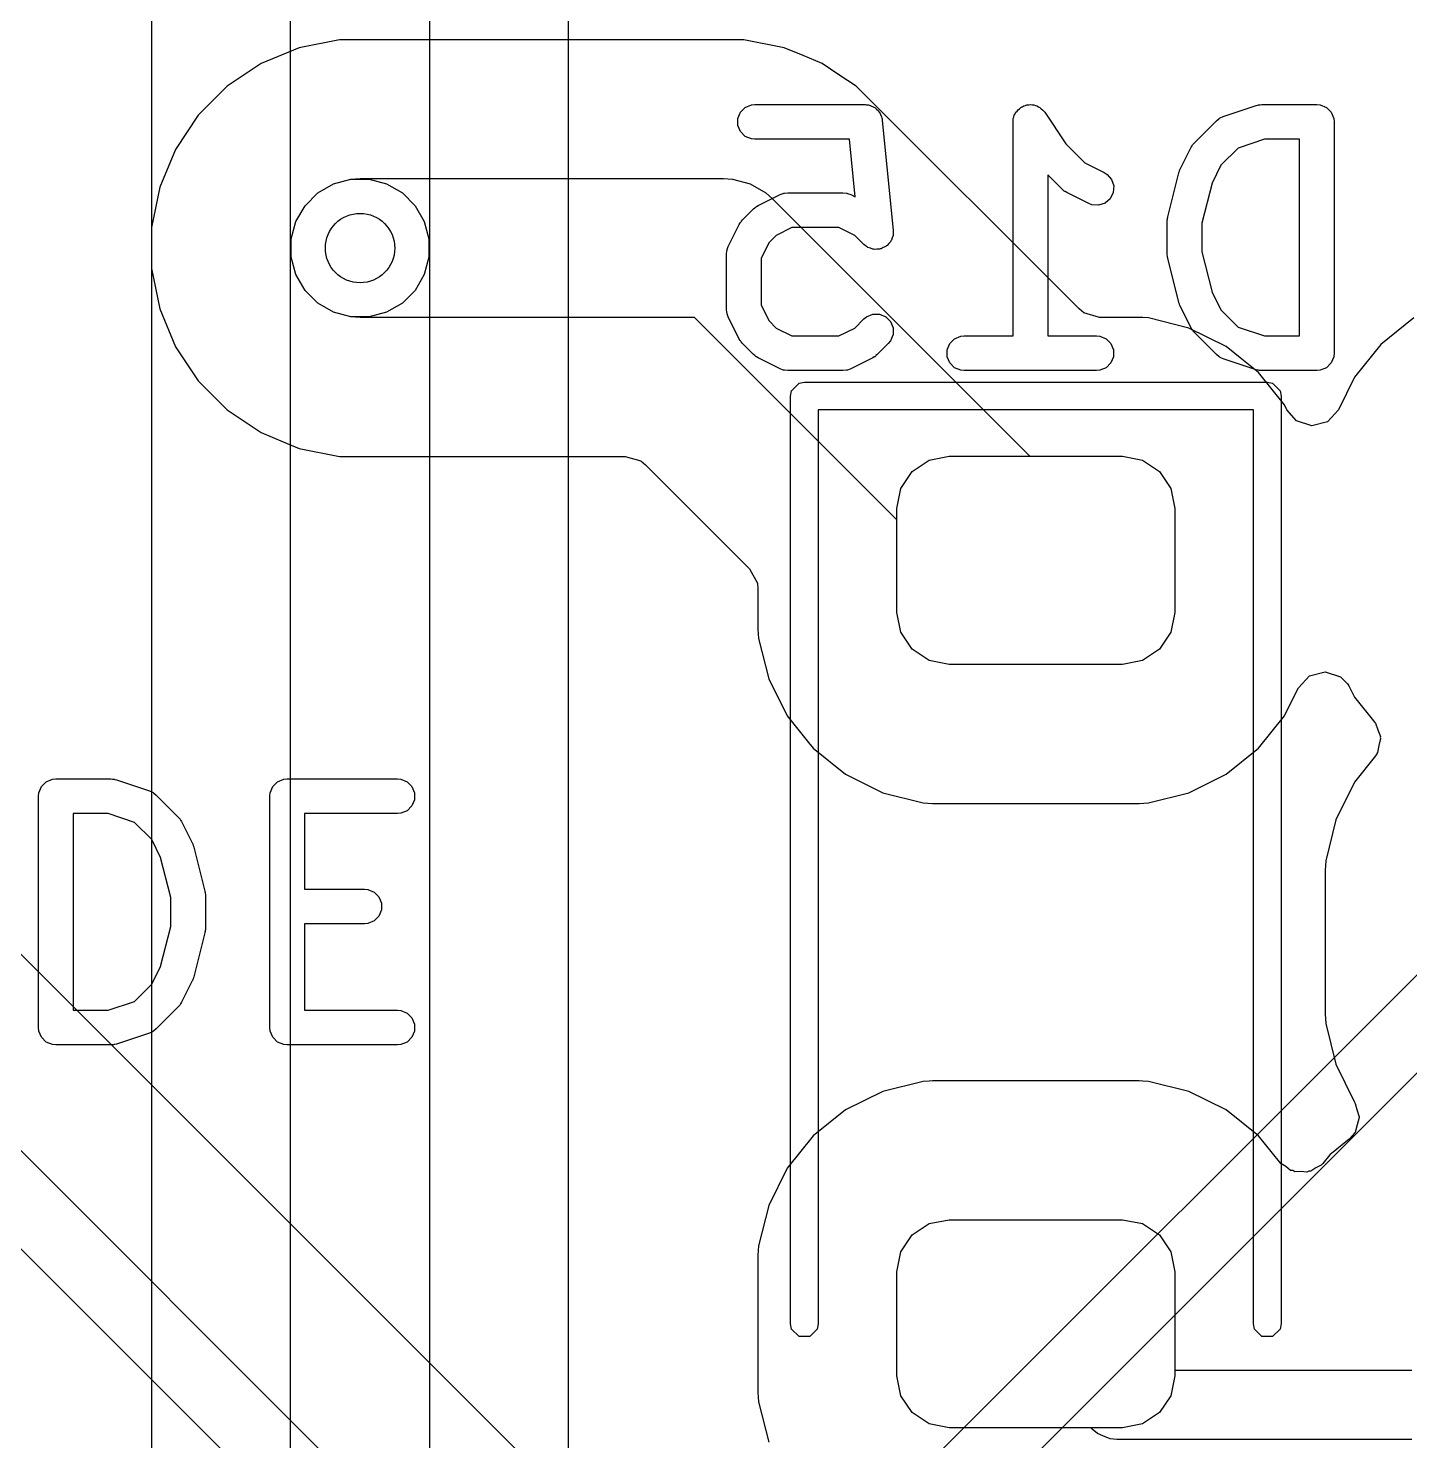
# Model space of a CAD drawing. Header units: inches. Extents: x 1.3 to 5.24, y -7.03 to -1.12.
# Drawn here: x 3.0176 to 3.2526, y -2.7227 to -2.4823 of the extents above; entities that cross this region are included whole.
import ezdxf

# ---------------------------------------------------------------- set-up
doc = ezdxf.new("R2010")
doc.units = ezdxf.units.IN
doc.header["$MEASUREMENT"] = 0
for name, color, linetype, true_color in [('B.Cu', 153, 'CONTINUOUS', 0x4d7fc4), ('B.Mask', 4, 'CONTINUOUS', 0x02ffee), ('B.Paste', 132, 'CONTINUOUS', 0x00c2c2), ('B.Silkscreen', 31, 'CONTINUOUS', 0xe8b2a7), ('F.Cu', 13, 'CONTINUOUS', 0xc83434), ('F.Silkscreen', 41, 'CONTINUOUS', 0xf2eda1), ('In1.Cu', 91, 'CONTINUOUS', 0x7fc87f), ('In2.Cu', 33, 'CONTINUOUS', 0xce7d2c)]:
    doc.layers.add(name, color=color, linetype=linetype, true_color=true_color)

msp = doc.modelspace()

# ---------------------------------------------------------------- linework, layer by layer
at = {"layer": 'B.Cu', "linetype": 'CONTINUOUS'}
for p, q in [((3.06367, -2.48559), (3.05722, -2.48827)), ((3.07052, -2.48423), (3.06367, -2.48559)), ((3.06367, -2.48559), (3.06367, -2.48559)), ((3.13932, -2.48423), (3.07052, -2.48423)), ((3.07052, -2.48423), (3.07052, -2.48423)), ((3.14617, -2.48559), (3.13932, -2.48423)), ((3.13932, -2.48423), (3.13932, -2.48423)), ((3.13932, -2.48423), (3.13932, -2.48423)), ((3.14939, -2.48693), (3.14617, -2.48559)), ((3.14617, -2.48559), (3.14617, -2.48559)), ((3.15262, -2.48827), (3.14939, -2.48693)), ((3.14939, -2.48693), (3.14939, -2.48693)), ((3.05722, -2.48827), (3.05142, -2.49215)), ((3.05722, -2.48827), (3.05722, -2.48827)), ((3.15548, -2.49018), (3.15262, -2.48827)), ((3.15262, -2.48827), (3.15262, -2.48827)), ((3.15843, -2.49215), (3.15548, -2.49018)), ((3.05142, -2.49215), (3.04648, -2.49709)), ((3.05142, -2.49215), (3.05142, -2.49215)), ((3.19633, -2.53005), (3.15843, -2.49215)), ((3.15843, -2.49215), (3.15843, -2.49215)), ((3.04648, -2.49709), (3.0426, -2.50289)), ((3.04648, -2.49709), (3.04648, -2.49709)), ((3.0426, -2.50289), (3.03993, -2.50934)), ((3.0426, -2.50289), (3.0426, -2.50289)), ((3.03993, -2.50934), (3.03856, -2.51619)), ((3.03993, -2.50934), (3.03993, -2.50934)), ((3.06683, -2.51031), (3.0695, -2.50877)), ((3.0695, -2.50877), (3.07247, -2.50798)), ((3.07247, -2.50798), (3.07402, -2.50787)), ((3.07402, -2.50787), (3.13583, -2.50787)), ((3.13583, -2.50787), (3.13737, -2.50798)), ((3.13737, -2.50798), (3.14035, -2.50877)), ((3.14035, -2.50877), (3.14302, -2.51031)), ((3.06465, -2.51249), (3.06683, -2.51031)), ((3.14302, -2.51031), (3.14418, -2.51133)), ((3.14418, -2.51133), (3.18796, -2.55512)), ((3.0631, -2.51517), (3.06465, -2.51249)), ((3.03856, -2.51619), (3.03856, -2.52318)), ((3.06231, -2.51814), (3.0631, -2.51517)), ((3.06231, -2.52123), (3.06231, -2.51814)), ((3.0631, -2.5242), (3.06231, -2.52123)), ((3.03856, -2.52318), (3.03993, -2.53003)), ((3.06465, -2.52688), (3.0631, -2.5242)), ((3.06683, -2.52906), (3.06465, -2.52688)), ((3.03993, -2.53003), (3.03993, -2.53003)), ((3.03993, -2.53003), (3.0426, -2.53648)), ((3.0695, -2.5306), (3.06683, -2.52906)), ((3.07247, -2.53139), (3.0695, -2.5306)), ((3.19714, -2.5307), (3.19633, -2.53005)), ((3.19978, -2.53148), (3.19714, -2.5307)), ((3.07402, -2.5315), (3.07247, -2.53139)), ((3.13093, -2.5315), (3.07402, -2.5315)), ((3.16535, -2.56592), (3.13093, -2.5315)), ((3.20657, -2.53148), (3.19978, -2.53148)), ((3.2072, -2.53152), (3.20657, -2.53148)), ((3.20657, -2.53148), (3.20657, -2.53148)), ((3.20815, -2.53158), (3.2072, -2.53152)), ((3.21501, -2.53329), (3.20815, -2.53158)), ((3.20815, -2.53158), (3.20815, -2.53158)), ((3.22135, -2.53643), (3.21501, -2.53329)), ((3.25329, -2.53158), (3.24769, -2.53608)), ((3.24769, -2.53608), (3.2432, -2.54167)), ((3.24769, -2.53608), (3.24769, -2.53608)), ((3.0426, -2.53648), (3.0426, -2.53648)), ((3.0426, -2.53648), (3.04648, -2.54228)), ((3.22401, -2.53858), (3.22135, -2.53643)), ((3.22686, -2.54086), (3.22401, -2.53858)), ((3.23129, -2.54637), (3.22686, -2.54086)), ((3.04648, -2.54228), (3.04648, -2.54228)), ((3.04648, -2.54228), (3.05142, -2.54722)), ((3.2432, -2.54167), (3.24045, -2.54721)), ((3.05142, -2.54722), (3.05142, -2.54722)), ((3.05142, -2.54722), (3.05722, -2.5511)), ((3.2317, -2.54721), (3.23129, -2.54637)), ((3.23331, -2.54907), (3.2317, -2.54721)), ((3.24045, -2.54721), (3.23858, -2.54923)), ((3.23592, -2.54992), (3.23331, -2.54907)), ((3.23858, -2.54923), (3.23592, -2.54992)), ((3.05722, -2.5511), (3.05722, -2.5511)), ((3.05722, -2.5511), (3.06093, -2.55264)), ((3.06093, -2.55264), (3.06367, -2.55378)), ((3.06367, -2.55378), (3.06367, -2.55378)), ((3.06367, -2.55378), (3.06367, -2.55378)), ((3.06367, -2.55378), (3.07052, -2.55514)), ((3.07052, -2.55514), (3.07052, -2.55514)), ((3.07052, -2.55514), (3.07052, -2.55514)), ((3.07052, -2.55514), (3.11912, -2.55514)), ((3.11912, -2.55514), (3.12176, -2.55591)), ((3.18796, -2.55512), (3.20374, -2.55512)), ((3.20374, -2.55512), (3.20713, -2.55579)), ((3.12176, -2.55591), (3.12257, -2.55657)), ((3.12257, -2.55657), (3.14028, -2.57428)), ((3.20713, -2.55579), (3.21, -2.55771)), ((3.21, -2.55771), (3.21192, -2.56059)), ((3.21192, -2.56059), (3.2126, -2.56398)), ((3.2126, -2.56398), (3.2126, -2.58169)), ((3.16535, -2.58169), (3.16535, -2.56592)), ((3.14028, -2.57428), (3.1416, -2.57669)), ((3.1416, -2.57669), (3.14171, -2.57773)), ((3.14171, -2.57773), (3.14171, -2.58452)), ((3.16603, -2.58508), (3.16535, -2.58169)), ((3.2126, -2.58169), (3.21192, -2.58508)), ((3.14171, -2.58452), (3.14182, -2.58611)), ((3.14182, -2.58611), (3.14353, -2.59297)), ((3.16795, -2.58796), (3.16603, -2.58508)), ((3.21192, -2.58508), (3.21, -2.58796)), ((3.17082, -2.58988), (3.16795, -2.58796)), ((3.21, -2.58796), (3.20713, -2.58988)), ((3.17421, -2.59055), (3.17082, -2.58988)), ((3.20374, -2.59055), (3.17421, -2.59055)), ((3.20713, -2.58988), (3.20374, -2.59055)), ((3.14353, -2.59297), (3.14667, -2.5993)), ((3.23366, -2.59452), (3.23552, -2.5925)), ((3.23552, -2.5925), (3.23819, -2.59181)), ((3.23819, -2.59181), (3.2408, -2.59267)), ((3.2408, -2.59267), (3.24202, -2.59387)), ((3.23221, -2.59743), (3.23366, -2.59452)), ((3.24202, -2.59387), (3.24223, -2.59418)), ((3.24223, -2.59418), (3.2432, -2.59612)), ((3.2432, -2.59612), (3.24664, -2.6004)), ((3.23129, -2.5993), (3.23221, -2.59743)), ((3.14667, -2.5993), (3.15032, -2.60385)), ((3.22686, -2.60481), (3.23129, -2.5993)), ((3.24664, -2.6004), (3.24673, -2.60053)), ((3.24673, -2.60053), (3.24713, -2.60169)), ((3.24713, -2.60169), (3.2476, -2.60283)), ((3.24762, -2.60313), (3.24733, -2.60432)), ((3.2476, -2.60283), (3.24757, -2.60298)), ((3.24757, -2.60298), (3.24762, -2.60313)), ((3.15032, -2.60385), (3.1511, -2.60481)), ((3.1511, -2.60481), (3.15661, -2.60924)), ((3.22135, -2.60924), (3.22686, -2.60481)), ((3.24696, -2.6058), (3.2469, -2.60586)), ((3.24698, -2.60573), (3.24696, -2.6058)), ((3.24711, -2.60554), (3.24698, -2.60573)), ((3.24733, -2.60432), (3.24711, -2.60554)), ((3.14073, -2.7643), (2.98373, -2.6073)), ((3.24655, -2.60641), (3.2432, -2.61057)), ((3.2469, -2.60586), (3.24655, -2.60641)), ((3.15661, -2.60924), (3.16294, -2.61238)), ((3.21501, -2.61238), (3.22135, -2.60924)), ((3.2432, -2.61057), (3.24001, -2.617)), ((3.2432, -2.61057), (3.2432, -2.61057)), ((3.16294, -2.61238), (3.1698, -2.61409)), ((3.20815, -2.61409), (3.21501, -2.61238)), ((3.1698, -2.61409), (3.17139, -2.61419)), ((3.17139, -2.61419), (3.17139, -2.61419)), ((3.17139, -2.61419), (3.20657, -2.61419)), ((3.20657, -2.61419), (3.20815, -2.61409)), ((3.20657, -2.61419), (3.20657, -2.61419)), ((2.95866, -2.61566), (3.13237, -2.78937)), ((3.24001, -2.617), (3.23828, -2.62396)), ((3.24001, -2.617), (3.24001, -2.617)), ((3.12575, -2.79945), (2.94858, -2.62229)), ((3.23828, -2.62396), (3.23817, -2.62558)), ((3.23817, -2.62558), (3.23817, -2.65001)), ((3.23817, -2.65001), (3.23817, -2.65001)), ((3.23817, -2.65001), (3.23828, -2.65163)), ((3.23828, -2.65163), (3.23828, -2.65163)), ((3.23828, -2.65163), (3.24001, -2.65859)), ((3.24001, -2.65859), (3.24001, -2.65859)), ((3.24001, -2.65859), (3.2432, -2.66502)), ((3.16294, -2.66321), (3.15661, -2.66635)), ((3.1698, -2.66151), (3.16294, -2.66321)), ((3.17081, -2.66144), (3.1698, -2.66151)), ((3.17139, -2.6614), (3.17081, -2.66144)), ((3.20657, -2.6614), (3.17139, -2.6614)), ((3.20715, -2.66144), (3.20657, -2.6614)), ((3.20815, -2.66151), (3.20715, -2.66144)), ((3.21501, -2.66321), (3.20815, -2.66151)), ((3.20815, -2.66151), (3.20815, -2.66151)), ((3.22135, -2.66635), (3.21501, -2.66321)), ((3.2432, -2.66502), (3.24321, -2.66503)), ((3.24321, -2.66503), (3.24321, -2.66504)), ((3.24321, -2.66504), (3.24332, -2.66526)), ((3.24332, -2.66526), (3.24328, -2.66528)), ((3.24328, -2.66528), (3.24357, -2.66628)), ((3.15661, -2.66635), (3.1511, -2.67078)), ((3.22686, -2.67078), (3.22135, -2.66635)), ((3.24357, -2.66628), (3.24397, -2.66752)), ((3.24398, -2.66767), (3.24361, -2.66892)), ((3.24397, -2.66752), (3.24395, -2.6676)), ((3.24395, -2.6676), (3.24398, -2.66767)), ((3.24319, -2.67031), (3.2424, -2.67125)), ((3.24321, -2.67025), (3.24319, -2.67031)), ((3.24328, -2.67018), (3.24321, -2.67025)), ((3.24361, -2.66892), (3.24328, -2.67018)), ((3.1511, -2.67078), (3.14667, -2.67629)), ((3.1511, -2.67078), (3.1511, -2.67078)), ((3.23041, -2.67521), (3.22686, -2.67078)), ((3.22686, -2.67078), (3.22686, -2.67078)), ((3.24228, -2.67136), (3.23898, -2.67402)), ((3.2424, -2.67125), (3.24228, -2.67136)), ((3.23065, -2.67548), (3.23041, -2.67521)), ((3.23153, -2.676), (3.23065, -2.67548)), ((3.23779, -2.67549), (3.23752, -2.67574)), ((3.23898, -2.67402), (3.23779, -2.67549)), ((3.14667, -2.67629), (3.14353, -2.68262)), ((3.23232, -2.67665), (3.23153, -2.676)), ((3.2327, -2.67669), (3.23232, -2.67665)), ((3.23302, -2.67688), (3.2327, -2.67669)), ((3.23404, -2.67684), (3.23302, -2.67688)), ((3.23506, -2.67696), (3.23404, -2.67684)), ((3.23539, -2.67679), (3.23506, -2.67696)), ((3.23577, -2.67678), (3.23539, -2.67679)), ((3.23661, -2.67619), (3.23577, -2.67678)), ((3.23752, -2.67574), (3.23661, -2.67619)), ((3.14353, -2.68262), (3.14182, -2.68948)), ((3.17082, -2.68571), (3.17421, -2.68504)), ((3.17421, -2.68504), (3.20374, -2.68504)), ((3.20374, -2.68504), (3.20713, -2.68571)), ((3.16795, -2.68763), (3.17082, -2.68571)), ((3.20713, -2.68571), (3.21, -2.68763)), ((3.14182, -2.68948), (3.14171, -2.69107)), ((3.16603, -2.69051), (3.16795, -2.68763)), ((3.21, -2.68763), (3.21192, -2.69051)), ((3.14171, -2.69107), (3.14171, -2.71444)), ((3.16535, -2.6939), (3.16603, -2.69051)), ((3.21192, -2.69051), (3.2126, -2.6939)), ((3.16535, -2.71161), (3.16535, -2.6939)), ((3.2126, -2.6939), (3.2126, -2.71063)), ((3.2126, -2.71063), (3.25295, -2.71063)), ((3.16603, -2.715), (3.16535, -2.71161)), ((3.14171, -2.71444), (3.14182, -2.71603)), ((3.14182, -2.71603), (3.14353, -2.72289)), ((3.16795, -2.71788), (3.16603, -2.715)), ((3.17082, -2.7198), (3.16795, -2.71788)), ((3.17421, -2.72047), (3.17082, -2.7198)), ((3.19834, -2.72047), (3.17421, -2.72047)), ((3.19858, -2.72071), (3.19834, -2.72047)), ((3.19948, -2.72145), (3.19858, -2.72071)), ((3.20039, -2.72183), (3.19948, -2.72145)), ((3.2016, -2.72233), (3.20039, -2.72183)), ((3.20276, -2.72244), (3.2016, -2.72233)), ((3.25295, -2.72244), (3.20276, -2.72244))]:
    msp.add_line(p, q, dxfattribs=at)
at = {"layer": 'B.Cu'}
msp.add_circle((3.07402, -2.51969), 0.00591, dxfattribs=at)
at = {"layer": 'B.Mask', "linetype": 'CONTINUOUS'}
for p, q in [((3.17082, -2.55579), (3.17421, -2.55512)), ((3.17421, -2.55512), (3.20374, -2.55512)), ((3.20374, -2.55512), (3.20713, -2.55579)), ((3.16603, -2.56059), (3.16795, -2.55771)), ((3.16795, -2.55771), (3.17082, -2.55579)), ((3.20713, -2.55579), (3.21, -2.55771)), ((3.21, -2.55771), (3.21192, -2.56059)), ((3.16535, -2.56398), (3.16603, -2.56059)), ((3.21192, -2.56059), (3.2126, -2.56398)), ((3.16535, -2.58169), (3.16535, -2.56398)), ((3.2126, -2.56398), (3.2126, -2.58169)), ((3.16603, -2.58508), (3.16535, -2.58169)), ((3.2126, -2.58169), (3.21192, -2.58508)), ((3.16795, -2.58796), (3.16603, -2.58508)), ((3.21192, -2.58508), (3.21, -2.58796)), ((3.17082, -2.58988), (3.16795, -2.58796)), ((3.21, -2.58796), (3.20713, -2.58988)), ((3.17421, -2.59055), (3.17082, -2.58988)), ((3.20374, -2.59055), (3.17421, -2.59055)), ((3.20713, -2.58988), (3.20374, -2.59055)), ((3.17082, -2.68571), (3.17421, -2.68504)), ((3.17421, -2.68504), (3.20374, -2.68504)), ((3.20374, -2.68504), (3.20713, -2.68571)), ((3.16795, -2.68763), (3.17082, -2.68571)), ((3.20713, -2.68571), (3.21, -2.68763)), ((3.16603, -2.69051), (3.16795, -2.68763)), ((3.21, -2.68763), (3.21192, -2.69051)), ((3.16535, -2.6939), (3.16603, -2.69051)), ((3.21192, -2.69051), (3.2126, -2.6939)), ((3.16535, -2.71161), (3.16535, -2.6939)), ((3.2126, -2.6939), (3.2126, -2.71161)), ((3.16603, -2.715), (3.16535, -2.71161)), ((3.2126, -2.71161), (3.21192, -2.715)), ((3.16795, -2.71788), (3.16603, -2.715)), ((3.21192, -2.715), (3.21, -2.71788)), ((3.17082, -2.7198), (3.16795, -2.71788)), ((3.21, -2.71788), (3.20713, -2.7198)), ((3.17421, -2.72047), (3.17082, -2.7198)), ((3.20374, -2.72047), (3.17421, -2.72047)), ((3.20713, -2.7198), (3.20374, -2.72047))]:
    msp.add_line(p, q, dxfattribs=at)
at = {"layer": 'B.Paste', "linetype": 'CONTINUOUS'}
for p, q in [((3.17082, -2.55579), (3.17421, -2.55512)), ((3.17421, -2.55512), (3.20374, -2.55512)), ((3.20374, -2.55512), (3.20713, -2.55579)), ((3.16603, -2.56059), (3.16795, -2.55771)), ((3.16795, -2.55771), (3.17082, -2.55579)), ((3.20713, -2.55579), (3.21, -2.55771)), ((3.21, -2.55771), (3.21192, -2.56059)), ((3.16535, -2.56398), (3.16603, -2.56059)), ((3.21192, -2.56059), (3.2126, -2.56398)), ((3.16535, -2.58169), (3.16535, -2.56398)), ((3.2126, -2.56398), (3.2126, -2.58169)), ((3.16603, -2.58508), (3.16535, -2.58169)), ((3.2126, -2.58169), (3.21192, -2.58508)), ((3.16795, -2.58796), (3.16603, -2.58508)), ((3.21192, -2.58508), (3.21, -2.58796)), ((3.17082, -2.58988), (3.16795, -2.58796)), ((3.21, -2.58796), (3.20713, -2.58988)), ((3.17421, -2.59055), (3.17082, -2.58988)), ((3.20374, -2.59055), (3.17421, -2.59055)), ((3.20713, -2.58988), (3.20374, -2.59055)), ((3.17082, -2.68571), (3.17421, -2.68504)), ((3.17421, -2.68504), (3.20374, -2.68504)), ((3.20374, -2.68504), (3.20713, -2.68571)), ((3.16795, -2.68763), (3.17082, -2.68571)), ((3.20713, -2.68571), (3.21, -2.68763)), ((3.16603, -2.69051), (3.16795, -2.68763)), ((3.21, -2.68763), (3.21192, -2.69051)), ((3.16535, -2.6939), (3.16603, -2.69051)), ((3.21192, -2.69051), (3.2126, -2.6939)), ((3.16535, -2.71161), (3.16535, -2.6939)), ((3.2126, -2.6939), (3.2126, -2.71161)), ((3.16603, -2.715), (3.16535, -2.71161)), ((3.2126, -2.71161), (3.21192, -2.715)), ((3.16795, -2.71788), (3.16603, -2.715)), ((3.21192, -2.715), (3.21, -2.71788)), ((3.17082, -2.7198), (3.16795, -2.71788)), ((3.21, -2.71788), (3.20713, -2.7198)), ((3.17421, -2.72047), (3.17082, -2.7198)), ((3.20374, -2.72047), (3.17421, -2.72047)), ((3.20713, -2.7198), (3.20374, -2.72047))]:
    msp.add_line(p, q, dxfattribs=at)
at = {"layer": 'B.Silkscreen', "linetype": 'CONTINUOUS'}
for p, q in [((3.13827, -2.49765), (3.13871, -2.49658)), ((3.13827, -2.4988), (3.13827, -2.49765)), ((3.13871, -2.49658), (3.13953, -2.49577)), ((3.13953, -2.49577), (3.14059, -2.49533)), ((3.14059, -2.49533), (3.14117, -2.49527)), ((3.14117, -2.49527), (3.15992, -2.49527)), ((3.15992, -2.49527), (3.16013, -2.49529)), ((3.16013, -2.49529), (3.1602, -2.49528)), ((3.1602, -2.49528), (3.16027, -2.4953)), ((3.16027, -2.4953), (3.16049, -2.49533)), ((3.16049, -2.49533), (3.16089, -2.49549)), ((3.16089, -2.49549), (3.16131, -2.49562)), ((3.16131, -2.49562), (3.16142, -2.49571)), ((3.16142, -2.49571), (3.16156, -2.49577)), ((3.16156, -2.49577), (3.16186, -2.49607)), ((3.16186, -2.49607), (3.1622, -2.49634)), ((3.1622, -2.49634), (3.16227, -2.49648)), ((3.16227, -2.49648), (3.16237, -2.49658)), ((3.16237, -2.49658), (3.16254, -2.49698)), ((3.16254, -2.49698), (3.16274, -2.49736)), ((3.16274, -2.49736), (3.16279, -2.49758)), ((3.16279, -2.49758), (3.16281, -2.49765)), ((3.16281, -2.49765), (3.16281, -2.49772)), ((3.18509, -2.49822), (3.18514, -2.49765)), ((3.18514, -2.49765), (3.18525, -2.49738)), ((3.18525, -2.49738), (3.18531, -2.49709)), ((3.18531, -2.49709), (3.18547, -2.49685)), ((3.18547, -2.49685), (3.18558, -2.49658)), ((3.18558, -2.49658), (3.18579, -2.49637)), ((3.18579, -2.49637), (3.18595, -2.49613)), ((3.18595, -2.49613), (3.18619, -2.49597)), ((3.18619, -2.49597), (3.1864, -2.49577)), ((3.1864, -2.49577), (3.18667, -2.49565)), ((3.18667, -2.49565), (3.18691, -2.49549)), ((3.18691, -2.49549), (3.1872, -2.49544)), ((3.1872, -2.49544), (3.18746, -2.49533)), ((3.18746, -2.49533), (3.18776, -2.49533)), ((3.18776, -2.49533), (3.18804, -2.49527)), ((3.18804, -2.49527), (3.18833, -2.49533)), ((3.18833, -2.49533), (3.18862, -2.49533)), ((3.18862, -2.49533), (3.18889, -2.49544)), ((3.18889, -2.49544), (3.18917, -2.49549)), ((3.18917, -2.49549), (3.18941, -2.49566)), ((3.18941, -2.49566), (3.18968, -2.49577)), ((3.18968, -2.49577), (3.18989, -2.49597)), ((3.18989, -2.49597), (3.19013, -2.49614)), ((3.19013, -2.49614), (3.19049, -2.49658)), ((3.19049, -2.49658), (3.19049, -2.49658)), ((3.19049, -2.49658), (3.19049, -2.49658)), ((3.19049, -2.49658), (3.1905, -2.49658)), ((3.1905, -2.49658), (3.19408, -2.50196)), ((3.2197, -2.49801), (3.22014, -2.49764)), ((3.22014, -2.49764), (3.22024, -2.4976)), ((3.22024, -2.4976), (3.22032, -2.49753)), ((3.22032, -2.49753), (3.22085, -2.49729)), ((3.22085, -2.49729), (3.22648, -2.49542)), ((3.22648, -2.49542), (3.22676, -2.49536)), ((3.22676, -2.49536), (3.22683, -2.49533)), ((3.22683, -2.49533), (3.22694, -2.49531)), ((3.22694, -2.49531), (3.22704, -2.49529)), ((3.22704, -2.49529), (3.22712, -2.4953)), ((3.22712, -2.4953), (3.22741, -2.49527)), ((3.22741, -2.49527), (3.23678, -2.49527)), ((3.23678, -2.49527), (3.23736, -2.49533)), ((3.23736, -2.49533), (3.23842, -2.49577)), ((3.23842, -2.49577), (3.23924, -2.49658)), ((3.23924, -2.49658), (3.23968, -2.49765)), ((3.23968, -2.49765), (3.23974, -2.49822)), ((3.13871, -2.49986), (3.13827, -2.4988)), ((3.13953, -2.50068), (3.13871, -2.49986)), ((3.16281, -2.49772), (3.16286, -2.49793)), ((3.16286, -2.49793), (3.16473, -2.51668)), ((3.18509, -2.53464), (3.18509, -2.49822)), ((3.18509, -2.49822), (3.18509, -2.49822)), ((3.18509, -2.49822), (3.18509, -2.49822)), ((3.18509, -2.49822), (3.18509, -2.49822)), ((3.21595, -2.50176), (3.2197, -2.49801)), ((3.23974, -2.49822), (3.23974, -2.53759)), ((3.14059, -2.50112), (3.13953, -2.50068)), ((3.14117, -2.50117), (3.14059, -2.50112)), ((3.15725, -2.50117), (3.14117, -2.50117)), ((3.15822, -2.51095), (3.15725, -2.50117)), ((3.19408, -2.50196), (3.19729, -2.50517)), ((3.21539, -2.50252), (3.21555, -2.50228)), ((3.21555, -2.50228), (3.21558, -2.50221)), ((3.21558, -2.50221), (3.21565, -2.50212)), ((3.21565, -2.50212), (3.2157, -2.50204)), ((3.2157, -2.50204), (3.21576, -2.50198)), ((3.21576, -2.50198), (3.21595, -2.50176)), ((3.22789, -2.50117), (3.22338, -2.50268)), ((3.23383, -2.50117), (3.22789, -2.50117)), ((3.23383, -2.53464), (3.23383, -2.50117)), ((3.21352, -2.50627), (3.21539, -2.50252)), ((3.22338, -2.50268), (3.22046, -2.50559)), ((3.19345, -2.50968), (3.19099, -2.50722)), ((3.19099, -2.50722), (3.19099, -2.53464)), ((3.19729, -2.50517), (3.20061, -2.50683)), ((3.20061, -2.50683), (3.2011, -2.50714)), ((3.2011, -2.50714), (3.20185, -2.50801)), ((3.21142, -2.51438), (3.2133, -2.50688)), ((3.2133, -2.50688), (3.21331, -2.50684)), ((3.21331, -2.50682), (3.2134, -2.50657)), ((3.21331, -2.50684), (3.21331, -2.50682)), ((3.2134, -2.50657), (3.21349, -2.50633)), ((3.21349, -2.50633), (3.2135, -2.50632)), ((3.2135, -2.50632), (3.21352, -2.50627)), ((3.22046, -2.50559), (3.21895, -2.50863)), ((3.20185, -2.50801), (3.20222, -2.5091)), ((3.20222, -2.5091), (3.20214, -2.51025)), ((3.21895, -2.50863), (3.21724, -2.51546)), ((3.14172, -2.51245), (3.14547, -2.51058)), ((3.14547, -2.51058), (3.14601, -2.51037)), ((3.14601, -2.51037), (3.14612, -2.51036)), ((3.14612, -2.51036), (3.14622, -2.51032)), ((3.14622, -2.51032), (3.14679, -2.51027)), ((3.14679, -2.51027), (3.15617, -2.51027)), ((3.15617, -2.51027), (3.15674, -2.51032)), ((3.15674, -2.51032), (3.15684, -2.51036)), ((3.15684, -2.51036), (3.15695, -2.51037)), ((3.15695, -2.51037), (3.15749, -2.51058)), ((3.15749, -2.51058), (3.15822, -2.51095)), ((3.19368, -2.50987), (3.19345, -2.50968)), ((3.19373, -2.50993), (3.19368, -2.50987)), ((3.19382, -2.50998), (3.19373, -2.50993)), ((3.1939, -2.51005), (3.19382, -2.50998)), ((3.19397, -2.51008), (3.1939, -2.51005)), ((3.19422, -2.51024), (3.19397, -2.51008)), ((3.19797, -2.51211), (3.19422, -2.51024)), ((3.20075, -2.51204), (3.19966, -2.5124)), ((3.20162, -2.51128), (3.20075, -2.51204)), ((3.20214, -2.51025), (3.20162, -2.51128)), ((3.13908, -2.51488), (3.14096, -2.51301)), ((3.14096, -2.51301), (3.14118, -2.51282)), ((3.14118, -2.51282), (3.14123, -2.51276)), ((3.14123, -2.51276), (3.14132, -2.51271)), ((3.14132, -2.51271), (3.1414, -2.51264)), ((3.1414, -2.51264), (3.14148, -2.51261)), ((3.14148, -2.51261), (3.14172, -2.51245)), ((3.19851, -2.51232), (3.19797, -2.51211)), ((3.19966, -2.5124), (3.19851, -2.51232)), ((3.21139, -2.51452), (3.21141, -2.51448)), ((3.21141, -2.51448), (3.21142, -2.51438)), ((3.13665, -2.5194), (3.13853, -2.51565)), ((3.13853, -2.51565), (3.13868, -2.5154)), ((3.13868, -2.5154), (3.13871, -2.51533)), ((3.13871, -2.51533), (3.13878, -2.51525)), ((3.13878, -2.51525), (3.13884, -2.51516)), ((3.13884, -2.51516), (3.1389, -2.51511)), ((3.1389, -2.51511), (3.13908, -2.51488)), ((3.14749, -2.51617), (3.14479, -2.51752)), ((3.15547, -2.51617), (3.14749, -2.51617)), ((3.15817, -2.51752), (3.15547, -2.51617)), ((3.16473, -2.51668), (3.16473, -2.51725)), ((3.21133, -2.51509), (3.21134, -2.51499)), ((3.21133, -2.52072), (3.21133, -2.51509)), ((3.21134, -2.51495), (3.21137, -2.51474)), ((3.21134, -2.51499), (3.21134, -2.51495)), ((3.21137, -2.51474), (3.21139, -2.51452)), ((3.21724, -2.51546), (3.21724, -2.52035)), ((3.1436, -2.51872), (3.14225, -2.52142)), ((3.14479, -2.51752), (3.1436, -2.51872)), ((3.1597, -2.51906), (3.15817, -2.51752)), ((3.16015, -2.51942), (3.1597, -2.51906)), ((3.16367, -2.51925), (3.16354, -2.51932)), ((3.16394, -2.51891), (3.16367, -2.51925)), ((3.16425, -2.51861), (3.16394, -2.51891)), ((3.1643, -2.51847), (3.16425, -2.51861)), ((3.1644, -2.51836), (3.1643, -2.51847)), ((3.16452, -2.51794), (3.1644, -2.51836)), ((3.16469, -2.51754), (3.16452, -2.51794)), ((3.16473, -2.51725), (3.16469, -2.5174)), ((3.16469, -2.5174), (3.16469, -2.51754)), ((3.13634, -2.52072), (3.1364, -2.52014)), ((3.13634, -2.53009), (3.13634, -2.52072)), ((3.1364, -2.52014), (3.13644, -2.52004)), ((3.13644, -2.52004), (3.13645, -2.51994)), ((3.13645, -2.51994), (3.13665, -2.5194)), ((3.14225, -2.52142), (3.14225, -2.5294)), ((3.16029, -2.51948), (3.16015, -2.51942)), ((3.1604, -2.51958), (3.16029, -2.51948)), ((3.16082, -2.5197), (3.1604, -2.51958)), ((3.16122, -2.51986), (3.16082, -2.5197)), ((3.16136, -2.51986), (3.16122, -2.51986)), ((3.16151, -2.51991), (3.16136, -2.51986)), ((3.16194, -2.51986), (3.16151, -2.51991)), ((3.16237, -2.51986), (3.16194, -2.51986)), ((3.16251, -2.51981), (3.16237, -2.51986)), ((3.16265, -2.51979), (3.16251, -2.51981)), ((3.16303, -2.51959), (3.16265, -2.51979)), ((3.16343, -2.51942), (3.16303, -2.51959)), ((3.16354, -2.51932), (3.16343, -2.51942)), ((3.21134, -2.52082), (3.21133, -2.52072)), ((3.21134, -2.52086), (3.21134, -2.52082)), ((3.21137, -2.52108), (3.21134, -2.52086)), ((3.21139, -2.52129), (3.21137, -2.52108)), ((3.21141, -2.52133), (3.21139, -2.52129)), ((3.21142, -2.52143), (3.21141, -2.52133)), ((3.2133, -2.52893), (3.21142, -2.52143)), ((3.21724, -2.52035), (3.21895, -2.52719)), ((3.21895, -2.52719), (3.22046, -2.53022)), ((3.1364, -2.53067), (3.13634, -2.53009)), ((3.13644, -2.53077), (3.1364, -2.53067)), ((3.13645, -2.53087), (3.13644, -2.53077)), ((3.13665, -2.53141), (3.13645, -2.53087)), ((3.14225, -2.5294), (3.1436, -2.53209)), ((3.16015, -2.53139), (3.16122, -2.53095)), ((3.16122, -2.53095), (3.16237, -2.53095)), ((3.16237, -2.53095), (3.16343, -2.53139)), ((3.21331, -2.52898), (3.2133, -2.52893)), ((3.21331, -2.529), (3.21331, -2.52898)), ((3.2134, -2.52924), (3.21331, -2.529)), ((3.21349, -2.52948), (3.2134, -2.52924)), ((3.2135, -2.5295), (3.21349, -2.52948)), ((3.21352, -2.52954), (3.2135, -2.5295)), ((3.21539, -2.53329), (3.21352, -2.52954)), ((3.22046, -2.53022), (3.22338, -2.53314)), ((3.13853, -2.53516), (3.13665, -2.53141)), ((3.1436, -2.53209), (3.14479, -2.53329)), ((3.14479, -2.53329), (3.14749, -2.53464)), ((3.15547, -2.53464), (3.15817, -2.53329)), ((3.15817, -2.53329), (3.1597, -2.53175)), ((3.1597, -2.53175), (3.16015, -2.53139)), ((3.16343, -2.53139), (3.16425, -2.5322)), ((3.16425, -2.5322), (3.16469, -2.53327)), ((3.16469, -2.53327), (3.16469, -2.53442)), ((3.21555, -2.53354), (3.21539, -2.53329)), ((3.21558, -2.53361), (3.21555, -2.53354)), ((3.21565, -2.53369), (3.21558, -2.53361)), ((3.2157, -2.53378), (3.21565, -2.53369)), ((3.22338, -2.53314), (3.22789, -2.53464)), ((3.13868, -2.53541), (3.13853, -2.53516)), ((3.13871, -2.53548), (3.13868, -2.53541)), ((3.13878, -2.53556), (3.13871, -2.53548)), ((3.13884, -2.53565), (3.13878, -2.53556)), ((3.1389, -2.5357), (3.13884, -2.53565)), ((3.13908, -2.53593), (3.1389, -2.5357)), ((3.14096, -2.5378), (3.13908, -2.53593)), ((3.14749, -2.53464), (3.15547, -2.53464)), ((3.16388, -2.53593), (3.16201, -2.5378)), ((3.16425, -2.53548), (3.16388, -2.53593)), ((3.16469, -2.53442), (3.16425, -2.53548)), ((3.17389, -2.53702), (3.17434, -2.53595)), ((3.17434, -2.53595), (3.17515, -2.53514)), ((3.17515, -2.53514), (3.17621, -2.5347)), ((3.17621, -2.5347), (3.17679, -2.53464)), ((3.17679, -2.53464), (3.18509, -2.53464)), ((3.19099, -2.53464), (3.19929, -2.53464)), ((3.19929, -2.53464), (3.19986, -2.5347)), ((3.19986, -2.5347), (3.20093, -2.53514)), ((3.20093, -2.53514), (3.20174, -2.53595)), ((3.20174, -2.53595), (3.20218, -2.53702)), ((3.21576, -2.53383), (3.2157, -2.53378)), ((3.21595, -2.53405), (3.21576, -2.53383)), ((3.2197, -2.5378), (3.21595, -2.53405)), ((3.22789, -2.53464), (3.23383, -2.53464)), ((3.14118, -2.53799), (3.14096, -2.5378)), ((3.14123, -2.53805), (3.14118, -2.53799)), ((3.14132, -2.53811), (3.14123, -2.53805)), ((3.1414, -2.53817), (3.14132, -2.53811)), ((3.14148, -2.5382), (3.1414, -2.53817)), ((3.14172, -2.53836), (3.14148, -2.5382)), ((3.14547, -2.54023), (3.14172, -2.53836)), ((3.16124, -2.53836), (3.15749, -2.54023)), ((3.16149, -2.5382), (3.16124, -2.53836)), ((3.16156, -2.53817), (3.16149, -2.5382)), ((3.16164, -2.53811), (3.16156, -2.53817)), ((3.16173, -2.53805), (3.16164, -2.53811)), ((3.16178, -2.53799), (3.16173, -2.53805)), ((3.16201, -2.5378), (3.16178, -2.53799)), ((3.17389, -2.53817), (3.17389, -2.53702)), ((3.17434, -2.53923), (3.17389, -2.53817)), ((3.20218, -2.53817), (3.20174, -2.53923)), ((3.20218, -2.53702), (3.20218, -2.53817)), ((3.22014, -2.53817), (3.2197, -2.5378)), ((3.22024, -2.53821), (3.22014, -2.53817)), ((3.22032, -2.53828), (3.22024, -2.53821)), ((3.22085, -2.53852), (3.22032, -2.53828)), ((3.22648, -2.54039), (3.22085, -2.53852)), ((3.23968, -2.53817), (3.23924, -2.53923)), ((3.23974, -2.53759), (3.23968, -2.53817)), ((3.14601, -2.54044), (3.14547, -2.54023)), ((3.14612, -2.54045), (3.14601, -2.54044)), ((3.14622, -2.54049), (3.14612, -2.54045)), ((3.14679, -2.54054), (3.14622, -2.54049)), ((3.15617, -2.54054), (3.14679, -2.54054)), ((3.15674, -2.54049), (3.15617, -2.54054)), ((3.15684, -2.54045), (3.15674, -2.54049)), ((3.15695, -2.54044), (3.15684, -2.54045)), ((3.15749, -2.54023), (3.15695, -2.54044)), ((3.17515, -2.54005), (3.17434, -2.53923)), ((3.17621, -2.54049), (3.17515, -2.54005)), ((3.17679, -2.54054), (3.17621, -2.54049)), ((3.19929, -2.54054), (3.17679, -2.54054)), ((3.19986, -2.54049), (3.19929, -2.54054)), ((3.20093, -2.54005), (3.19986, -2.54049)), ((3.20174, -2.53923), (3.20093, -2.54005)), ((3.22676, -2.54046), (3.22648, -2.54039)), ((3.22683, -2.54049), (3.22676, -2.54046)), ((3.22694, -2.5405), (3.22683, -2.54049)), ((3.22704, -2.54052), (3.22694, -2.5405)), ((3.22712, -2.54052), (3.22704, -2.54052)), ((3.22741, -2.54054), (3.22712, -2.54052)), ((3.23678, -2.54054), (3.22741, -2.54054)), ((3.23736, -2.54049), (3.23678, -2.54054)), ((3.23842, -2.54005), (3.23736, -2.54049)), ((3.23924, -2.53923), (3.23842, -2.54005)), ((3.14742, -2.54398), (3.1487, -2.5427)), ((3.1487, -2.5427), (3.14961, -2.54252)), ((3.14961, -2.54252), (3.22835, -2.54252)), ((3.22835, -2.54252), (3.22925, -2.5427)), ((3.22925, -2.5427), (3.23053, -2.54398)), ((3.14724, -2.54488), (3.14742, -2.54398)), ((3.14724, -2.70276), (3.14724, -2.54488)), ((3.23053, -2.54398), (3.23071, -2.54488)), ((3.23071, -2.54488), (3.23071, -2.70276)), ((3.22598, -2.54724), (3.15197, -2.54724)), ((3.15197, -2.54724), (3.15197, -2.70276)), ((3.22598, -2.70276), (3.22598, -2.54724)), ((3.14742, -2.70366), (3.14724, -2.70276)), ((3.1487, -2.70494), (3.14742, -2.70366)), ((3.15179, -2.70366), (3.15051, -2.70494)), ((3.15197, -2.70276), (3.15179, -2.70366)), ((3.22616, -2.70366), (3.22598, -2.70276)), ((3.22744, -2.70494), (3.22616, -2.70366)), ((3.23053, -2.70366), (3.22925, -2.70494)), ((3.23071, -2.70276), (3.23053, -2.70366)), ((3.15051, -2.70494), (3.1487, -2.70494)), ((3.22925, -2.70494), (3.22744, -2.70494))]:
    msp.add_line(p, q, dxfattribs=at)
at = {"layer": 'F.Cu', "linetype": 'CONTINUOUS'}
for p, q in [((3.0622, -2.51969), (3.0622, -2.22486)), ((3.03856, -2.2278), (3.03856, -2.73121)), ((3.08583, -2.2707), (3.08583, -2.51969)), ((3.10947, -2.73255), (3.10947, -2.27219)), ((3.0622, -2.73271), (3.0622, -2.51969)), ((3.08583, -2.51969), (3.08583, -2.73527))]:
    msp.add_line(p, q, dxfattribs=at)
at = {"layer": 'F.Cu'}
msp.add_circle((3.07402, -2.51969), 0.00591, dxfattribs=at)
at = {"layer": 'F.Silkscreen', "linetype": 'CONTINUOUS'}
for p, q in [((3.0198, -2.61134), (3.02062, -2.61053)), ((3.02062, -2.61053), (3.02168, -2.61009)), ((3.02168, -2.61009), (3.02226, -2.61003)), ((3.02226, -2.61003), (3.03163, -2.61003)), ((3.03163, -2.61003), (3.03192, -2.61006)), ((3.03192, -2.61006), (3.032, -2.61006)), ((3.032, -2.61006), (3.0321, -2.61008)), ((3.0321, -2.61008), (3.03221, -2.61009)), ((3.03221, -2.61009), (3.03228, -2.61012)), ((3.03228, -2.61012), (3.03257, -2.61018)), ((3.03257, -2.61018), (3.03819, -2.61206)), ((3.05917, -2.61134), (3.05999, -2.61053)), ((3.05999, -2.61053), (3.06105, -2.61009)), ((3.06105, -2.61009), (3.06163, -2.61003)), ((3.06163, -2.61003), (3.08038, -2.61003)), ((3.08038, -2.61003), (3.08095, -2.61009)), ((3.08095, -2.61009), (3.08202, -2.61053)), ((3.08202, -2.61053), (3.08283, -2.61134)), ((3.01931, -2.61299), (3.01936, -2.61241)), ((3.01931, -2.65236), (3.01931, -2.61299)), ((3.01936, -2.61241), (3.0198, -2.61134)), ((3.03819, -2.61206), (3.03872, -2.61229)), ((3.03872, -2.61229), (3.0388, -2.61236)), ((3.0388, -2.61236), (3.0389, -2.6124)), ((3.0389, -2.6124), (3.03934, -2.61277)), ((3.03934, -2.61277), (3.04309, -2.61652)), ((3.05868, -2.61299), (3.05873, -2.61241)), ((3.05868, -2.65236), (3.05868, -2.61299)), ((3.05873, -2.61241), (3.05917, -2.61134)), ((3.08283, -2.61134), (3.08327, -2.61241)), ((3.08327, -2.61241), (3.08327, -2.61356)), ((3.08202, -2.61544), (3.08095, -2.61588)), ((3.08283, -2.61463), (3.08202, -2.61544)), ((3.08327, -2.61356), (3.08283, -2.61463)), ((3.03115, -2.61594), (3.02521, -2.61594)), ((3.02521, -2.61594), (3.02521, -2.6494)), ((3.03566, -2.61744), (3.03115, -2.61594)), ((3.03858, -2.62036), (3.03566, -2.61744)), ((3.04309, -2.61652), (3.04328, -2.61675)), ((3.04328, -2.61675), (3.04334, -2.6168)), ((3.04334, -2.6168), (3.04339, -2.61689)), ((3.04339, -2.61689), (3.04346, -2.61697)), ((3.04346, -2.61697), (3.04349, -2.61704)), ((3.04349, -2.61704), (3.04365, -2.61729)), ((3.04365, -2.61729), (3.04552, -2.62104)), ((3.08038, -2.61594), (3.06458, -2.61594)), ((3.06458, -2.61594), (3.06458, -2.62878)), ((3.08095, -2.61588), (3.08038, -2.61594)), ((3.04009, -2.62339), (3.03858, -2.62036)), ((3.04552, -2.62104), (3.04554, -2.62108)), ((3.04554, -2.62108), (3.04555, -2.6211)), ((3.04555, -2.6211), (3.04564, -2.62134)), ((3.04564, -2.62134), (3.04573, -2.62158)), ((3.04573, -2.62158), (3.04573, -2.6216)), ((3.04573, -2.6216), (3.04574, -2.62164)), ((3.04574, -2.62164), (3.04762, -2.62914)), ((3.0418, -2.63022), (3.04009, -2.62339)), ((3.04762, -2.62914), (3.04763, -2.62924)), ((3.04763, -2.62924), (3.04765, -2.62928)), ((3.04765, -2.62928), (3.04767, -2.6295)), ((3.04767, -2.6295), (3.0477, -2.62971)), ((3.0477, -2.62971), (3.0477, -2.62976)), ((3.0477, -2.62976), (3.04771, -2.62986)), ((3.04771, -2.62986), (3.04771, -2.63548)), ((3.06458, -2.62878), (3.07475, -2.62878)), ((3.07475, -2.62878), (3.07533, -2.62884)), ((3.07533, -2.62884), (3.07639, -2.62928)), ((3.07639, -2.62928), (3.07721, -2.63009)), ((3.0418, -2.63512), (3.0418, -2.63022)), ((3.07721, -2.63009), (3.07765, -2.63116)), ((3.07765, -2.63116), (3.07765, -2.63231)), ((3.07533, -2.63463), (3.07475, -2.63469)), ((3.07639, -2.63419), (3.07533, -2.63463)), ((3.07721, -2.63337), (3.07639, -2.63419)), ((3.07765, -2.63231), (3.07721, -2.63337)), ((3.04009, -2.64195), (3.0418, -2.63512)), ((3.04762, -2.6362), (3.04574, -2.6437)), ((3.04763, -2.6361), (3.04762, -2.6362)), ((3.04765, -2.63606), (3.04763, -2.6361)), ((3.04767, -2.63584), (3.04765, -2.63606)), ((3.0477, -2.63563), (3.04767, -2.63584)), ((3.04771, -2.63548), (3.0477, -2.63558)), ((3.0477, -2.63558), (3.0477, -2.63563)), ((3.07475, -2.63469), (3.06458, -2.63469)), ((3.06458, -2.63469), (3.06458, -2.6494)), ((3.03858, -2.64498), (3.04009, -2.64195)), ((3.04554, -2.64426), (3.04552, -2.6443)), ((3.04555, -2.64424), (3.04554, -2.64426)), ((3.04564, -2.644), (3.04555, -2.64424)), ((3.04573, -2.64376), (3.04564, -2.644)), ((3.04574, -2.6437), (3.04573, -2.64374)), ((3.04573, -2.64374), (3.04573, -2.64376)), ((3.03566, -2.6479), (3.03858, -2.64498)), ((3.04552, -2.6443), (3.04365, -2.64805)), ((3.03115, -2.6494), (3.03566, -2.6479)), ((3.04309, -2.64882), (3.03934, -2.65257)), ((3.04328, -2.64859), (3.04309, -2.64882)), ((3.04334, -2.64854), (3.04328, -2.64859)), ((3.04339, -2.64845), (3.04334, -2.64854)), ((3.04346, -2.64837), (3.04339, -2.64845)), ((3.04349, -2.6483), (3.04346, -2.64837)), ((3.04365, -2.64805), (3.04349, -2.6483)), ((3.02521, -2.6494), (3.03115, -2.6494)), ((3.06458, -2.6494), (3.08038, -2.6494)), ((3.08038, -2.6494), (3.08095, -2.64946)), ((3.08095, -2.64946), (3.08202, -2.6499)), ((3.08202, -2.6499), (3.08283, -2.65071)), ((3.08283, -2.65071), (3.08327, -2.65178)), ((3.01936, -2.65293), (3.01931, -2.65236)), ((3.0198, -2.654), (3.01936, -2.65293)), ((3.03819, -2.65328), (3.03257, -2.65516)), ((3.03872, -2.65305), (3.03819, -2.65328)), ((3.0388, -2.65298), (3.03872, -2.65305)), ((3.0389, -2.65294), (3.0388, -2.65298)), ((3.03934, -2.65257), (3.0389, -2.65294)), ((3.05873, -2.65293), (3.05868, -2.65236)), ((3.05917, -2.654), (3.05873, -2.65293)), ((3.08327, -2.65293), (3.08283, -2.654)), ((3.08327, -2.65178), (3.08327, -2.65293)), ((3.02062, -2.65481), (3.0198, -2.654)), ((3.02168, -2.65525), (3.02062, -2.65481)), ((3.02226, -2.65531), (3.02168, -2.65525)), ((3.03163, -2.65531), (3.02226, -2.65531)), ((3.03192, -2.65528), (3.03163, -2.65531)), ((3.032, -2.65528), (3.03192, -2.65528)), ((3.0321, -2.65526), (3.032, -2.65528)), ((3.03221, -2.65525), (3.0321, -2.65526)), ((3.03228, -2.65522), (3.03221, -2.65525)), ((3.03257, -2.65516), (3.03228, -2.65522)), ((3.05999, -2.65481), (3.05917, -2.654)), ((3.06105, -2.65525), (3.05999, -2.65481)), ((3.06163, -2.65531), (3.06105, -2.65525)), ((3.08038, -2.65531), (3.06163, -2.65531)), ((3.08095, -2.65525), (3.08038, -2.65531)), ((3.08202, -2.65481), (3.08095, -2.65525)), ((3.08283, -2.654), (3.08202, -2.65481))]:
    msp.add_line(p, q, dxfattribs=at)
at = {"layer": 'In1.Cu', "linetype": 'CONTINUOUS'}
for p, q in [((3.05882, -2.83834), (3.44071, -2.45645)), ((3.44733, -2.46654), (3.0689, -2.84497)), ((3.06683, -2.51031), (3.0695, -2.50877)), ((3.0695, -2.50877), (3.07247, -2.50798)), ((3.07247, -2.50798), (3.07556, -2.50798)), ((3.07556, -2.50798), (3.07854, -2.50877)), ((3.07854, -2.50877), (3.08121, -2.51031)), ((3.06465, -2.51249), (3.06683, -2.51031)), ((3.08121, -2.51031), (3.08339, -2.51249)), ((3.0631, -2.51517), (3.06465, -2.51249)), ((3.08339, -2.51249), (3.08493, -2.51517)), ((3.06231, -2.51814), (3.0631, -2.51517)), ((3.08493, -2.51517), (3.08573, -2.51814)), ((3.06231, -2.52123), (3.06231, -2.51814)), ((3.08573, -2.51814), (3.08573, -2.52123)), ((3.0631, -2.5242), (3.06231, -2.52123)), ((3.08573, -2.52123), (3.08493, -2.5242)), ((3.06465, -2.52688), (3.0631, -2.5242)), ((3.08493, -2.5242), (3.08339, -2.52688)), ((3.06683, -2.52906), (3.06465, -2.52688)), ((3.08339, -2.52688), (3.08121, -2.52906)), ((3.0695, -2.5306), (3.06683, -2.52906)), ((3.07247, -2.53139), (3.0695, -2.5306)), ((3.07854, -2.5306), (3.07556, -2.53139)), ((3.08121, -2.52906), (3.07854, -2.5306)), ((3.07556, -2.53139), (3.07247, -2.53139))]:
    msp.add_line(p, q, dxfattribs=at)
at = {"layer": 'In1.Cu'}
msp.add_circle((3.07402, -2.51969), 0.00591, dxfattribs=at)
at = {"layer": 'In2.Cu', "linetype": 'CONTINUOUS'}
for p, q in [((3.06683, -2.51031), (3.0695, -2.50877)), ((3.0695, -2.50877), (3.07247, -2.50798)), ((3.07247, -2.50798), (3.07556, -2.50798)), ((3.07556, -2.50798), (3.07854, -2.50877)), ((3.07854, -2.50877), (3.08121, -2.51031)), ((3.06465, -2.51249), (3.06683, -2.51031)), ((3.08121, -2.51031), (3.08339, -2.51249)), ((3.0631, -2.51517), (3.06465, -2.51249)), ((3.08339, -2.51249), (3.08493, -2.51517)), ((3.06231, -2.51814), (3.0631, -2.51517)), ((3.08493, -2.51517), (3.08573, -2.51814)), ((3.06231, -2.52123), (3.06231, -2.51814)), ((3.08573, -2.51814), (3.08573, -2.52123)), ((3.0631, -2.5242), (3.06231, -2.52123)), ((3.08573, -2.52123), (3.08493, -2.5242)), ((3.06465, -2.52688), (3.0631, -2.5242)), ((3.08493, -2.5242), (3.08339, -2.52688)), ((3.06683, -2.52906), (3.06465, -2.52688)), ((3.08339, -2.52688), (3.08121, -2.52906)), ((3.0695, -2.5306), (3.06683, -2.52906)), ((3.07247, -2.53139), (3.0695, -2.5306)), ((3.07854, -2.5306), (3.07556, -2.53139)), ((3.08121, -2.52906), (3.07854, -2.5306)), ((3.07556, -2.53139), (3.07247, -2.53139))]:
    msp.add_line(p, q, dxfattribs=at)
at = {"layer": 'In2.Cu'}
msp.add_circle((3.07402, -2.51969), 0.00591, dxfattribs=at)

doc.saveas('drawing.dxf')
